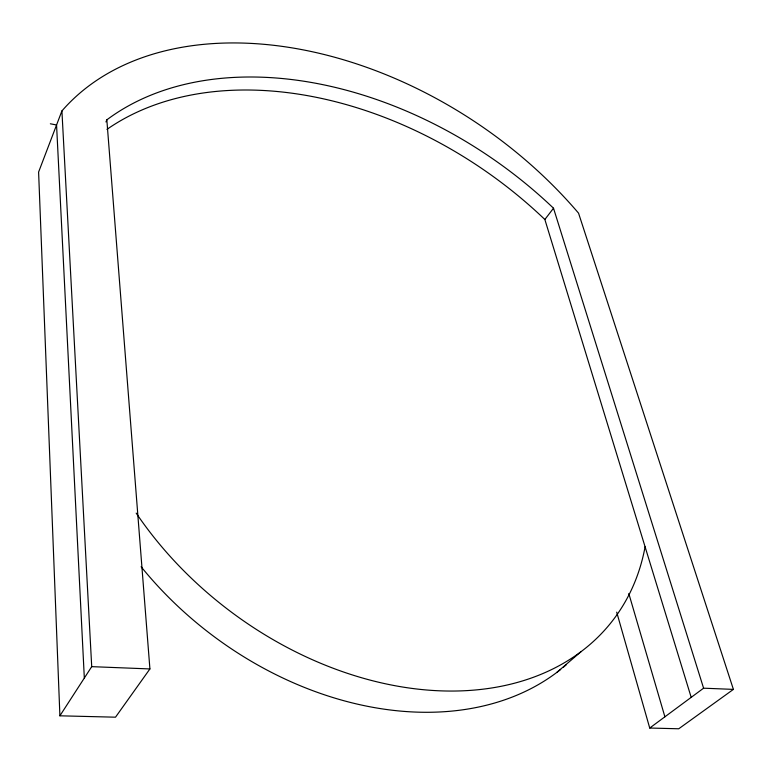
<?xml version="1.0" encoding="UTF-8"?>
<svg xmlns="http://www.w3.org/2000/svg" width="772" height="772" viewBox="0 0 772 772"><rect width="100%" height="100%" fill="white"/><g stroke="black" fill="none" stroke-linecap="round" stroke-linejoin="round"><path stroke-width="1.16" d="M61.914 110.946L38.6 172.069L59.898 715.808L115.51 717.188L149.913 668.938L106.835 119.834A350.604 243.817 35 0 1 553.514 208.218L703.591 688.19L733.4 689.386L578.556 213.168A353.132 241.694 33.9 0 0 61.914 110.946L91.714 666.651L59.898 715.808M105.957 121.947L106.835 119.834M691.191 697.367L544.858 219.499L553.514 208.218M556.873 672.383L581.104 651.597M616.693 612.157L649.725 728.035L703.591 688.19M733.4 689.386L678.742 728.778L649.725 728.035M91.714 666.651L149.913 668.938M50.354 123.781L56.559 124.987L84.331 678.057M628.804 593.523L664.895 716.812M106.932 129.387A347.149 243.855 35 0 1 544.858 219.499M645.083 546.808A311.676 224.941 37.1 0 1 432.117 690.409A311.676 224.941 37.1 0 1 136.181 513.11M566.223 664.817A304.93 224.604 37.2 0 1 563.483 667.153M560.684 669.43A304.93 224.604 37.2 0 1 141.112 566.735"/></g></svg>
